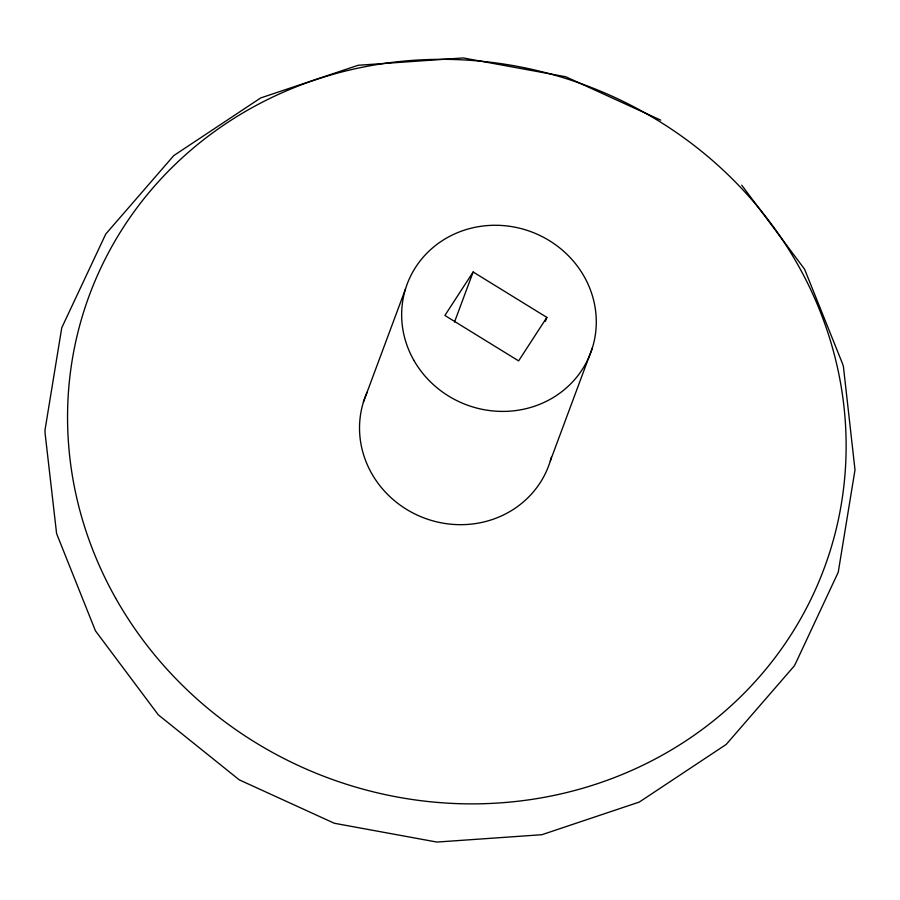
<?xml version="1.0" encoding="UTF-8"?>
<svg xmlns="http://www.w3.org/2000/svg" width="900" height="900" viewBox="0 0 900 900"><rect width="100%" height="100%" fill="white"/><g stroke="black" fill="none" stroke-linecap="round" stroke-linejoin="round"><path stroke-width="1.35" d="M363.386 402.176L405.517 288.911M454.522 322.02L473.141 271.98L546.863 317.396L545.389 321.345M550.294 461.025L592.414 347.76M473.141 271.98L444.892 315.473L518.614 360.889L546.863 317.396M660.735 120.15L565.717 76.748L463.129 57.938L358.121 65.284L260.696 97.942L173.79 155.576L105.772 234.011L61.762 327.757L45 430.088L45.09 433.327L56.599 533.587L95.434 630.81L158.287 714.825L239.265 779.85L334.282 823.252L436.871 842.062L541.879 834.716L639.304 802.058L726.21 744.424L794.227 665.989L795.78 663.019L838.238 572.243L855 469.912L843.401 366.412L842.512 363.69L804.566 269.19L741.712 185.175M551.385 457.178A97.987 92.374 20.4 0 1 426.274 518.771A97.987 92.374 20.4 0 1 367.178 392.141M413.662 359.966A97.987 92.374 20.4 0 0 582.199 369.608A97.987 92.374 20.4 0 0 501.03 225.439A97.987 92.374 20.4 0 0 413.662 359.966M115.639 598.117A391.961 369.473 20.4 0 0 789.761 636.705A391.961 369.473 20.4 0 0 465.12 59.996A391.961 369.473 20.4 0 0 115.639 598.117"/></g></svg>
